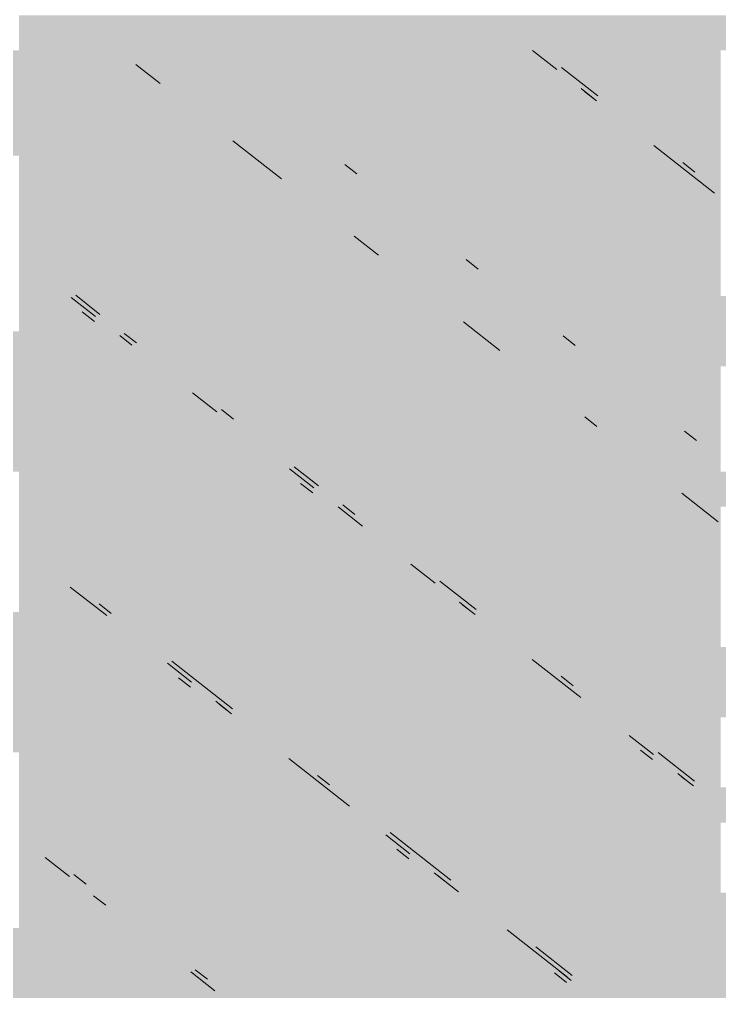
# Paper-space layout '03 3D Building and Roof' of a CAD drawing. Header units: millimetres. Extents: x 5 to 415, y 5 to 292.
# Drawn here: x 281.434 to 283.357, y 72.888 to 75.566 of the extents above; entities that cross this region are included whole.
import ezdxf

# ---------------------------------------------------------------- set-up
doc = ezdxf.new("R2010")
doc.units = ezdxf.units.MM
doc.layers.add('EXISTING', color=7, linetype='Continuous')
doc.layers.add('IMAGES', color=7, linetype='Continuous')

# ---------------------------------------------------------------- blocks, each defined once
blk = doc.blocks.new('SHEET_03')
at = {"layer": 'EXISTING', "color": 250, "lineweight": 9}
for p, q in [((282.8431, 75.4808), (282.9098, 75.4284)), ((281.7536, 75.4418), (281.8203, 75.3895)), ((283.0222, 75.3558), (282.9222, 75.4343)), ((282.9764, 75.3761), (283.0097, 75.35)), ((283.0192, 75.3421), (282.9858, 75.3683)), ((282.0202, 75.2325), (282.1535, 75.1279)), ((283.1764, 75.2192), (283.343, 75.0884)), ((282.3607, 75.1415), (282.3274, 75.1677)), ((283.2888, 75.1466), (283.2555, 75.1727)), ((282.3535, 74.9709), (282.4201, 74.9186)), ((282.6939, 74.8799), (282.6606, 74.9061)), ((281.5759, 74.8022), (281.6426, 74.7499)), ((281.655, 74.7558), (281.5884, 74.8081)), ((281.6395, 74.7362), (281.6062, 74.7624)), ((282.6534, 74.7355), (282.7534, 74.657)), ((281.7092, 74.6976), (281.7425, 74.6714)), ((281.755, 74.6773), (281.7217, 74.7035)), ((282.9606, 74.6707), (282.9272, 74.6968)), ((281.9092, 74.5406), (281.9758, 74.4883)), ((282.0216, 74.468), (281.9883, 74.4942)), ((282.9867, 74.4739), (283.02, 74.4477)), ((283.2938, 74.4091), (283.2605, 74.4352)), ((282.1758, 74.3314), (282.2424, 74.2791)), ((282.2549, 74.2849), (282.1883, 74.3372)), ((282.2394, 74.2654), (282.206, 74.2915)), ((283.2533, 74.2646), (283.3533, 74.1862)), ((282.3091, 74.2267), (282.3757, 74.1744)), ((282.3549, 74.2064), (282.3216, 74.2326)), ((282.509, 74.0698), (282.5757, 74.0175)), ((281.5734, 74.0068), (281.6734, 73.9283)), ((282.6882, 73.9448), (282.5882, 74.0233)), ((281.6859, 73.9341), (281.6525, 73.9603)), ((282.6423, 73.9651), (282.6757, 73.939)), ((282.6851, 73.9312), (282.6518, 73.9573)), ((281.84, 73.7975), (281.9067, 73.7452)), ((282.0191, 73.6726), (281.8525, 73.8034)), ((282.8423, 73.8082), (282.9756, 73.7036)), ((281.9036, 73.7315), (281.8703, 73.7576)), ((282.9548, 73.7356), (282.9214, 73.7617)), ((281.9733, 73.6929), (282.0066, 73.6667)), ((282.0161, 73.6589), (281.9827, 73.685)), ((283.1089, 73.5989), (283.1756, 73.5466)), ((283.1725, 73.5329), (283.1392, 73.5591)), ((283.288, 73.474), (283.1881, 73.5525)), ((282.1733, 73.5359), (282.3399, 73.4051)), ((282.2857, 73.4633), (282.2524, 73.4894)), ((283.2422, 73.4943), (283.2756, 73.4681)), ((283.285, 73.4603), (283.2517, 73.4865)), ((282.619, 73.2017), (282.4524, 73.3325)), ((282.4399, 73.3266), (282.5065, 73.2743)), ((282.5035, 73.2606), (282.4702, 73.2868)), ((281.5042, 73.2636), (281.5709, 73.2113)), ((282.5732, 73.222), (282.6398, 73.1697)), ((281.6167, 73.191), (281.5834, 73.2172)), ((282.6159, 73.188), (282.5826, 73.2142)), ((281.6375, 73.159), (281.6709, 73.1328)), ((282.7732, 73.065), (282.9398, 72.9342)), ((282.9523, 72.9401), (282.8523, 73.0186)), ((281.95, 72.9294), (281.9166, 72.9556)), ((281.9042, 72.9497), (281.9708, 72.8974)), ((282.9367, 72.9206), (282.9034, 72.9467)), ((282.9492, 72.9264), (282.9159, 72.9526))]:
    blk.add_line(p, q, dxfattribs=at)
at = {"layer": 'IMAGES', "color": 7}
for points in [[(281.4327, 75.4806), (281.5291, 75.4806), (281.4327, 75.577), (281.5291, 75.577)], [(281.5291, 75.4806), (281.6255, 75.4806), (281.5291, 75.577), (281.6255, 75.577)], [(281.6255, 75.4806), (281.9145, 75.4806), (281.6255, 75.577), (281.9145, 75.577)], [(281.9145, 75.4806), (282.0109, 75.4806), (281.9145, 75.577), (282.0109, 75.577)], [(282.0109, 75.4806), (282.1073, 75.4806), (282.0109, 75.577), (282.1073, 75.577)], [(282.1073, 75.4806), (282.4927, 75.4806), (282.1073, 75.577), (282.4927, 75.577)], [(282.4927, 75.4806), (282.5891, 75.4806), (282.4927, 75.577), (282.5891, 75.577)], [(282.5891, 75.4806), (282.6855, 75.4806), (282.5891, 75.577), (282.6855, 75.577)], [(282.6855, 75.4806), (282.8782, 75.4806), (282.6855, 75.577), (282.8782, 75.577)], [(282.8782, 75.4806), (282.9745, 75.4806), (282.8782, 75.577), (282.9745, 75.577)], [(282.9745, 75.4806), (283.0709, 75.4806), (282.9745, 75.577), (283.0709, 75.577)], [(283.0709, 75.4806), (283.1673, 75.4806), (283.0709, 75.577), (283.1673, 75.577)], [(283.1673, 75.4806), (283.2636, 75.4806), (283.1673, 75.577), (283.2636, 75.577)], [(283.2636, 75.4806), (283.6491, 75.4806), (283.2636, 75.577), (283.6491, 75.577)], [(281.0473, 75.3842), (281.5291, 75.3842), (281.0473, 75.4806), (281.5291, 75.4806)], [(281.5291, 75.3842), (281.6255, 75.3842), (281.5291, 75.4806), (281.6255, 75.4806)], [(281.6255, 75.3842), (281.7218, 75.3842), (281.6255, 75.4806), (281.7218, 75.4806)], [(281.7218, 75.3842), (281.9145, 75.3842), (281.7218, 75.4806), (281.9145, 75.4806)], [(281.9145, 75.3842), (282.0109, 75.3842), (281.9145, 75.4806), (282.0109, 75.4806)], [(282.0109, 75.3842), (282.1073, 75.3842), (282.0109, 75.4806), (282.1073, 75.4806)], [(282.1073, 75.3842), (282.2036, 75.3842), (282.1073, 75.4806), (282.2036, 75.4806)], [(282.2036, 75.3842), (282.3, 75.3842), (282.2036, 75.4806), (282.3, 75.4806)], [(282.3, 75.3842), (282.5891, 75.3842), (282.3, 75.4806), (282.5891, 75.4806)], [(282.5891, 75.3842), (282.6855, 75.3842), (282.5891, 75.4806), (282.6855, 75.4806)], [(282.6855, 75.3842), (282.7818, 75.3842), (282.6855, 75.4806), (282.7818, 75.4806)], [(282.7818, 75.3842), (282.8782, 75.3842), (282.7818, 75.4806), (282.8782, 75.4806)], [(282.8782, 75.3842), (282.9745, 75.3842), (282.8782, 75.4806), (282.9745, 75.4806)], [(282.9745, 75.3842), (283.0709, 75.3842), (282.9745, 75.4806), (283.0709, 75.4806)], [(283.0709, 75.3842), (283.1673, 75.3842), (283.0709, 75.4806), (283.1673, 75.4806)], [(283.1673, 75.3842), (283.2636, 75.3842), (283.1673, 75.4806), (283.2636, 75.4806)], [(283.2636, 75.3842), (283.36, 75.3842), (283.2636, 75.4806), (283.36, 75.4806)], [(281.0473, 75.2878), (281.6255, 75.2878), (281.0473, 75.3842), (281.6255, 75.3842)], [(281.6255, 75.2878), (281.7218, 75.2878), (281.6255, 75.3842), (281.7218, 75.3842)], [(281.7218, 75.2878), (281.8182, 75.2878), (281.7218, 75.3842), (281.8182, 75.3842)], [(281.8182, 75.2878), (281.9145, 75.2878), (281.8182, 75.3842), (281.9145, 75.3842)], [(281.9145, 75.2878), (282.0109, 75.2878), (281.9145, 75.3842), (282.0109, 75.3842)], [(282.0109, 75.2878), (282.2036, 75.2878), (282.0109, 75.3842), (282.2036, 75.3842)], [(282.2036, 75.2878), (282.3, 75.2878), (282.2036, 75.3842), (282.3, 75.3842)], [(282.3, 75.2878), (282.3964, 75.2878), (282.3, 75.3842), (282.3964, 75.3842)], [(282.3964, 75.2878), (282.7818, 75.2878), (282.3964, 75.3842), (282.7818, 75.3842)], [(282.7818, 75.2878), (282.8782, 75.2878), (282.7818, 75.3842), (282.8782, 75.3842)], [(282.8782, 75.2878), (282.9745, 75.2878), (282.8782, 75.3842), (282.9745, 75.3842)], [(282.9745, 75.2878), (283.0709, 75.2878), (282.9745, 75.3842), (283.0709, 75.3842)], [(283.0709, 75.2878), (283.1673, 75.2878), (283.0709, 75.3842), (283.1673, 75.3842)], [(283.1673, 75.2878), (283.2636, 75.2878), (283.1673, 75.3842), (283.2636, 75.3842)], [(283.2636, 75.2878), (283.36, 75.2878), (283.2636, 75.3842), (283.36, 75.3842)], [(281.3364, 75.1914), (281.7218, 75.1914), (281.3364, 75.2878), (281.7218, 75.2878)], [(281.7218, 75.1914), (281.8182, 75.1914), (281.7218, 75.2878), (281.8182, 75.2878)], [(281.8182, 75.1914), (281.9145, 75.1914), (281.8182, 75.2878), (281.9145, 75.2878)], [(281.9145, 75.1914), (282.0109, 75.1914), (281.9145, 75.2878), (282.0109, 75.2878)], [(282.0109, 75.1914), (282.3, 75.1914), (282.0109, 75.2878), (282.3, 75.2878)], [(282.3, 75.1914), (282.3964, 75.1914), (282.3, 75.2878), (282.3964, 75.2878)], [(282.3964, 75.1914), (282.4927, 75.1914), (282.3964, 75.2878), (282.4927, 75.2878)], [(282.4927, 75.1914), (282.8782, 75.1914), (282.4927, 75.2878), (282.8782, 75.2878)], [(282.8782, 75.1914), (282.9745, 75.1914), (282.8782, 75.2878), (282.9745, 75.2878)], [(282.9745, 75.1914), (283.0709, 75.1914), (282.9745, 75.2878), (283.0709, 75.2878)], [(283.0709, 75.1914), (283.1673, 75.1914), (283.0709, 75.2878), (283.1673, 75.2878)], [(283.1673, 75.1914), (283.2636, 75.1914), (283.1673, 75.2878), (283.2636, 75.2878)], [(283.2636, 75.1914), (283.36, 75.1914), (283.2636, 75.2878), (283.36, 75.2878)], [(281.4327, 75.095), (281.8182, 75.095), (281.4327, 75.1914), (281.8182, 75.1914)], [(281.8182, 75.095), (281.9145, 75.095), (281.8182, 75.1914), (281.9145, 75.1914)], [(281.9145, 75.095), (282.0109, 75.095), (281.9145, 75.1914), (282.0109, 75.1914)], [(282.0109, 75.095), (282.1073, 75.095), (282.0109, 75.1914), (282.1073, 75.1914)], [(282.1073, 75.095), (282.2036, 75.095), (282.1073, 75.1914), (282.2036, 75.1914)], [(282.2036, 75.095), (282.3, 75.095), (282.2036, 75.1914), (282.3, 75.1914)], [(282.3, 75.095), (282.3964, 75.095), (282.3, 75.1914), (282.3964, 75.1914)], [(282.3964, 75.095), (282.4927, 75.095), (282.3964, 75.1914), (282.4927, 75.1914)], [(282.4927, 75.095), (282.5891, 75.095), (282.4927, 75.1914), (282.5891, 75.1914)], [(282.5891, 75.095), (282.6855, 75.095), (282.5891, 75.1914), (282.6855, 75.1914)], [(282.6855, 75.095), (283.0709, 75.095), (282.6855, 75.1914), (283.0709, 75.1914)], [(283.0709, 75.095), (283.1673, 75.095), (283.0709, 75.1914), (283.1673, 75.1914)], [(283.1673, 75.095), (283.2636, 75.095), (283.1673, 75.1914), (283.2636, 75.1914)], [(283.2636, 75.095), (283.36, 75.095), (283.2636, 75.1914), (283.36, 75.1914)], [(281.4327, 74.9986), (281.5291, 74.9986), (281.4327, 75.095), (281.5291, 75.095)], [(281.5291, 74.9986), (282.0109, 74.9986), (281.5291, 75.095), (282.0109, 75.095)], [(282.0109, 74.9986), (282.1073, 74.9986), (282.0109, 75.095), (282.1073, 75.095)], [(282.1073, 74.9986), (282.2036, 74.9986), (282.1073, 75.095), (282.2036, 75.095)], [(282.2036, 74.9986), (282.3, 74.9986), (282.2036, 75.095), (282.3, 75.095)], [(282.3, 74.9986), (282.3964, 74.9986), (282.3, 75.095), (282.3964, 75.095)], [(282.3964, 74.9986), (282.4927, 74.9986), (282.3964, 75.095), (282.4927, 75.095)], [(282.4927, 74.9986), (282.5891, 74.9986), (282.4927, 75.095), (282.5891, 75.095)], [(282.5891, 74.9986), (282.6855, 74.9986), (282.5891, 75.095), (282.6855, 75.095)], [(282.6855, 74.9986), (282.7818, 74.9986), (282.6855, 75.095), (282.7818, 75.095)], [(282.7818, 74.9986), (283.1673, 74.9986), (282.7818, 75.095), (283.1673, 75.095)], [(283.1673, 74.9986), (283.2636, 74.9986), (283.1673, 75.095), (283.2636, 75.095)], [(283.2636, 74.9986), (283.36, 74.9986), (283.2636, 75.095), (283.36, 75.095)], [(281.4327, 74.9022), (281.5291, 74.9022), (281.4327, 74.9986), (281.5291, 74.9986)], [(281.5291, 74.9022), (281.6255, 74.9022), (281.5291, 74.9986), (281.6255, 74.9986)], [(281.6255, 74.9022), (281.7218, 74.9022), (281.6255, 74.9986), (281.7218, 74.9986)], [(281.7218, 74.9022), (282.1073, 74.9022), (281.7218, 74.9986), (282.1073, 74.9986)], [(282.1073, 74.9022), (282.2036, 74.9022), (282.1073, 74.9986), (282.2036, 74.9986)], [(282.2036, 74.9022), (282.3, 74.9022), (282.2036, 74.9986), (282.3, 74.9986)], [(282.3, 74.9022), (282.3964, 74.9022), (282.3, 74.9986), (282.3964, 74.9986)], [(282.3964, 74.8058), (282.4927, 74.8058), (282.3964, 74.9986), (282.4927, 74.9986)], [(282.4927, 74.9022), (282.5891, 74.9022), (282.4927, 74.9986), (282.5891, 74.9986)], [(282.5891, 74.9022), (282.6855, 74.9022), (282.5891, 74.9986), (282.6855, 74.9986)], [(282.6855, 74.9022), (282.8782, 74.9022), (282.6855, 74.9986), (282.8782, 74.9986)], [(282.8782, 74.9022), (283.2636, 74.9022), (282.8782, 74.9986), (283.2636, 74.9986)], [(283.2636, 74.9022), (283.36, 74.9022), (283.2636, 74.9986), (283.36, 74.9986)], [(281.4327, 74.8058), (281.5291, 74.8058), (281.4327, 74.9022), (281.5291, 74.9022)], [(281.5291, 74.7094), (281.6255, 74.7094), (281.5291, 74.9022), (281.6255, 74.9022)], [(281.6255, 74.8058), (281.7218, 74.8058), (281.6255, 74.9022), (281.7218, 74.9022)], [(281.7218, 74.8058), (281.8182, 74.8058), (281.7218, 74.9022), (281.8182, 74.9022)], [(281.8182, 74.8058), (282.2036, 74.8058), (281.8182, 74.9022), (282.2036, 74.9022)], [(282.2036, 74.8058), (282.3964, 74.8058), (282.2036, 74.9022), (282.3964, 74.9022)], [(282.4927, 74.8058), (282.5891, 74.8058), (282.4927, 74.9022), (282.5891, 74.9022)], [(282.5891, 74.8058), (282.6855, 74.8058), (282.5891, 74.9022), (282.6855, 74.9022)], [(282.6855, 74.8058), (282.8782, 74.8058), (282.6855, 74.9022), (282.8782, 74.9022)], [(282.8782, 74.8058), (282.9745, 74.8058), (282.8782, 74.9022), (282.9745, 74.9022)], [(282.9745, 74.8058), (283.36, 74.8058), (282.9745, 74.9022), (283.36, 74.9022)], [(281.4327, 74.7094), (281.5291, 74.7094), (281.4327, 74.8058), (281.5291, 74.8058)], [(281.6255, 74.7094), (281.7218, 74.7094), (281.6255, 74.8058), (281.7218, 74.8058)], [(281.7218, 74.7094), (281.8182, 74.7094), (281.7218, 74.8058), (281.8182, 74.8058)], [(281.8182, 74.7094), (281.9145, 74.7094), (281.8182, 74.8058), (281.9145, 74.8058)], [(281.9145, 74.7094), (282.3, 74.7094), (281.9145, 74.8058), (282.3, 74.8058)], [(282.3, 74.7094), (282.3964, 74.7094), (282.3, 74.8058), (282.3964, 74.8058)], [(282.3964, 74.7094), (282.4927, 74.7094), (282.3964, 74.8058), (282.4927, 74.8058)], [(282.4927, 74.7094), (282.5891, 74.7094), (282.4927, 74.8058), (282.5891, 74.8058)], [(282.5891, 74.7094), (282.6855, 74.7094), (282.5891, 74.8058), (282.6855, 74.8058)], [(282.6855, 74.7094), (282.7818, 74.7094), (282.6855, 74.8058), (282.7818, 74.8058)], [(282.7818, 74.613), (282.8782, 74.613), (282.7818, 74.8058), (282.8782, 74.8058)], [(282.8782, 74.7094), (282.9745, 74.7094), (282.8782, 74.8058), (282.9745, 74.8058)], [(282.9745, 74.7094), (283.1673, 74.7094), (282.9745, 74.8058), (283.1673, 74.8058)], [(283.1673, 74.7094), (283.5527, 74.7094), (283.1673, 74.8058), (283.5527, 74.8058)], [(281.0473, 74.613), (281.5291, 74.613), (281.0473, 74.7094), (281.5291, 74.7094)], [(281.5291, 74.613), (281.6255, 74.613), (281.5291, 74.7094), (281.6255, 74.7094)], [(281.6255, 74.613), (281.7218, 74.613), (281.6255, 74.7094), (281.7218, 74.7094)], [(281.7218, 74.613), (281.8182, 74.613), (281.7218, 74.7094), (281.8182, 74.7094)], [(281.8182, 74.613), (281.9145, 74.613), (281.8182, 74.7094), (281.9145, 74.7094)], [(281.9145, 74.613), (282.0109, 74.613), (281.9145, 74.7094), (282.0109, 74.7094)], [(282.0109, 74.613), (282.4927, 74.613), (282.0109, 74.7094), (282.4927, 74.7094)], [(282.4927, 74.613), (282.5891, 74.613), (282.4927, 74.7094), (282.5891, 74.7094)], [(282.5891, 74.613), (282.6855, 74.613), (282.5891, 74.7094), (282.6855, 74.7094)], [(282.6855, 74.613), (282.7818, 74.613), (282.6855, 74.7094), (282.7818, 74.7094)], [(282.8782, 74.613), (282.9745, 74.613), (282.8782, 74.7094), (282.9745, 74.7094)], [(282.9745, 74.613), (283.0709, 74.613), (282.9745, 74.7094), (283.0709, 74.7094)], [(283.0709, 74.613), (283.1673, 74.613), (283.0709, 74.7094), (283.1673, 74.7094)], [(283.1673, 74.613), (283.6491, 74.613), (283.1673, 74.7094), (283.6491, 74.7094)], [(281.1436, 74.5166), (281.6255, 74.5166), (281.1436, 74.613), (281.6255, 74.613)], [(281.6255, 74.5166), (281.7218, 74.5166), (281.6255, 74.613), (281.7218, 74.613)], [(281.7218, 74.5166), (281.8182, 74.5166), (281.7218, 74.613), (281.8182, 74.613)], [(281.8182, 74.5166), (281.9145, 74.5166), (281.8182, 74.613), (281.9145, 74.613)], [(281.9145, 74.4202), (282.0109, 74.4202), (281.9145, 74.613), (282.0109, 74.613)], [(282.0109, 74.5166), (282.1073, 74.5166), (282.0109, 74.613), (282.1073, 74.613)], [(282.1073, 74.5166), (282.5891, 74.5166), (282.1073, 74.613), (282.5891, 74.613)], [(282.5891, 74.5166), (282.6855, 74.5166), (282.5891, 74.613), (282.6855, 74.613)], [(282.6855, 74.5166), (282.7818, 74.5166), (282.6855, 74.613), (282.7818, 74.613)], [(282.7818, 74.5166), (282.8782, 74.5166), (282.7818, 74.613), (282.8782, 74.613)], [(282.8782, 74.5166), (282.9745, 74.5166), (282.8782, 74.613), (282.9745, 74.613)], [(282.9745, 74.5166), (283.1673, 74.5166), (282.9745, 74.613), (283.1673, 74.613)], [(283.1673, 74.5166), (283.2636, 74.5166), (283.1673, 74.613), (283.2636, 74.613)], [(283.2636, 74.5166), (283.36, 74.5166), (283.2636, 74.613), (283.36, 74.613)], [(281.24, 74.4202), (281.7218, 74.4202), (281.24, 74.5166), (281.7218, 74.5166)], [(281.7218, 74.4202), (281.8182, 74.4202), (281.7218, 74.5166), (281.8182, 74.5166)], [(281.8182, 74.4202), (281.9145, 74.4202), (281.8182, 74.5166), (281.9145, 74.5166)], [(282.0109, 74.4202), (282.1073, 74.4202), (282.0109, 74.5166), (282.1073, 74.5166)], [(282.1073, 74.4202), (282.2036, 74.4202), (282.1073, 74.5166), (282.2036, 74.5166)], [(282.2036, 74.4202), (282.3, 74.4202), (282.2036, 74.5166), (282.3, 74.5166)], [(282.3, 74.4202), (282.6855, 74.4202), (282.3, 74.5166), (282.6855, 74.5166)], [(282.6855, 74.4202), (282.7818, 74.4202), (282.6855, 74.5166), (282.7818, 74.5166)], [(282.7818, 74.4202), (282.8782, 74.4202), (282.7818, 74.5166), (282.8782, 74.5166)], [(282.8782, 74.4202), (283.2636, 74.4202), (282.8782, 74.5166), (283.2636, 74.5166)], [(283.2636, 74.4202), (283.36, 74.4202), (283.2636, 74.5166), (283.36, 74.5166)], [(281.3364, 74.3238), (281.8182, 74.3238), (281.3364, 74.4202), (281.8182, 74.4202)], [(281.8182, 74.3238), (282.0109, 74.3238), (281.8182, 74.4202), (282.0109, 74.4202)], [(282.0109, 74.3238), (282.1073, 74.3238), (282.0109, 74.4202), (282.1073, 74.4202)], [(282.1073, 74.2274), (282.2036, 74.2274), (282.1073, 74.4202), (282.2036, 74.4202)], [(282.2036, 74.3238), (282.3, 74.3238), (282.2036, 74.4202), (282.3, 74.4202)], [(282.3, 74.3238), (282.3964, 74.3238), (282.3, 74.4202), (282.3964, 74.4202)], [(282.3964, 74.3238), (282.8782, 74.3238), (282.3964, 74.4202), (282.8782, 74.4202)], [(282.8782, 74.3238), (282.9745, 74.3238), (282.8782, 74.4202), (282.9745, 74.4202)], [(282.9745, 74.3238), (283.0709, 74.3238), (282.9745, 74.4202), (283.0709, 74.4202)], [(283.0709, 74.3238), (283.1673, 74.3238), (283.0709, 74.4202), (283.1673, 74.4202)], [(283.1673, 74.3238), (283.2636, 74.3238), (283.1673, 74.4202), (283.2636, 74.4202)], [(283.2636, 74.3238), (283.36, 74.3238), (283.2636, 74.4202), (283.36, 74.4202)], [(281.4327, 74.2274), (281.5291, 74.2274), (281.4327, 74.3238), (281.5291, 74.3238)], [(281.5291, 74.2274), (282.0109, 74.2274), (281.5291, 74.3238), (282.0109, 74.3238)], [(282.0109, 74.2274), (282.1073, 74.2274), (282.0109, 74.3238), (282.1073, 74.3238)], [(282.2036, 74.2274), (282.3964, 74.2274), (282.2036, 74.3238), (282.3964, 74.3238)], [(282.3964, 74.2274), (282.4927, 74.2274), (282.3964, 74.3238), (282.4927, 74.3238)], [(282.4927, 74.2274), (282.5891, 74.2274), (282.4927, 74.3238), (282.5891, 74.3238)], [(282.5891, 74.2274), (282.9745, 74.2274), (282.5891, 74.3238), (282.9745, 74.3238)], [(282.9745, 74.2274), (283.0709, 74.2274), (282.9745, 74.3238), (283.0709, 74.3238)], [(283.0709, 74.2274), (283.1673, 74.2274), (283.0709, 74.3238), (283.1673, 74.3238)], [(283.1673, 74.2274), (283.4564, 74.2274), (283.1673, 74.3238), (283.4564, 74.3238)], [(281.4327, 74.131), (281.5291, 74.131), (281.4327, 74.2274), (281.5291, 74.2274)], [(281.5291, 74.131), (281.6255, 74.131), (281.5291, 74.2274), (281.6255, 74.2274)], [(281.6255, 74.131), (282.1073, 74.131), (281.6255, 74.2274), (282.1073, 74.2274)], [(282.1073, 74.131), (282.2036, 74.131), (282.1073, 74.2274), (282.2036, 74.2274)], [(282.2036, 74.131), (282.3, 74.131), (282.2036, 74.2274), (282.3, 74.2274)], [(282.3, 74.131), (282.3964, 74.131), (282.3, 74.2274), (282.3964, 74.2274)], [(282.3964, 74.0346), (282.4927, 74.0346), (282.3964, 74.2274), (282.4927, 74.2274)], [(282.4927, 74.131), (282.5891, 74.131), (282.4927, 74.2274), (282.5891, 74.2274)], [(282.5891, 74.131), (282.6855, 74.131), (282.5891, 74.2274), (282.6855, 74.2274)], [(282.6855, 74.131), (283.0709, 74.131), (282.6855, 74.2274), (283.0709, 74.2274)], [(283.0709, 74.131), (283.1673, 74.131), (283.0709, 74.2274), (283.1673, 74.2274)], [(283.1673, 74.131), (283.2636, 74.131), (283.1673, 74.2274), (283.2636, 74.2274)], [(283.2636, 74.131), (283.36, 74.131), (283.2636, 74.2274), (283.36, 74.2274)], [(281.4327, 74.0346), (281.5291, 74.0346), (281.4327, 74.131), (281.5291, 74.131)], [(281.5291, 74.0346), (281.6255, 74.0346), (281.5291, 74.131), (281.6255, 74.131)], [(281.6255, 74.0346), (281.7218, 74.0346), (281.6255, 74.131), (281.7218, 74.131)], [(281.7218, 74.0346), (282.2036, 74.0346), (281.7218, 74.131), (282.2036, 74.131)], [(282.2036, 74.0346), (282.3, 74.0346), (282.2036, 74.131), (282.3, 74.131)], [(282.3, 74.0346), (282.3964, 74.0346), (282.3, 74.131), (282.3964, 74.131)], [(282.4927, 74.0346), (282.5891, 74.0346), (282.4927, 74.131), (282.5891, 74.131)], [(282.5891, 74.0346), (282.6855, 74.0346), (282.5891, 74.131), (282.6855, 74.131)], [(282.6855, 74.0346), (282.7818, 74.0346), (282.6855, 74.131), (282.7818, 74.131)], [(282.7818, 74.0346), (283.2636, 74.0346), (282.7818, 74.131), (283.2636, 74.131)], [(283.2636, 73.9382), (283.36, 73.9382), (283.2636, 74.131), (283.36, 74.131)], [(281.4327, 73.9382), (281.5291, 73.9382), (281.4327, 74.0346), (281.5291, 74.0346)], [(281.5291, 73.9382), (281.7218, 73.9382), (281.5291, 74.0346), (281.7218, 74.0346)], [(281.7218, 73.9382), (281.8182, 73.9382), (281.7218, 74.0346), (281.8182, 74.0346)], [(281.8182, 73.9382), (282.3, 73.9382), (281.8182, 74.0346), (282.3, 74.0346)], [(282.3, 73.9382), (282.3964, 73.9382), (282.3, 74.0346), (282.3964, 74.0346)], [(282.3964, 73.9382), (282.4927, 73.9382), (282.3964, 74.0346), (282.4927, 74.0346)], [(282.4927, 73.9382), (282.6855, 73.9382), (282.4927, 74.0346), (282.6855, 74.0346)], [(282.6855, 73.9382), (282.7818, 73.9382), (282.6855, 74.0346), (282.7818, 74.0346)], [(282.7818, 73.9382), (282.8782, 73.9382), (282.7818, 74.0346), (282.8782, 74.0346)], [(282.8782, 73.9382), (283.2636, 73.9382), (282.8782, 74.0346), (283.2636, 74.0346)], [(280.9509, 73.8418), (281.5291, 73.8418), (280.9509, 73.9382), (281.5291, 73.9382)], [(281.5291, 73.8418), (281.6255, 73.8418), (281.5291, 73.9382), (281.6255, 73.9382)], [(281.6255, 73.8418), (281.8182, 73.8418), (281.6255, 73.9382), (281.8182, 73.9382)], [(281.8182, 73.8418), (281.9145, 73.8418), (281.8182, 73.9382), (281.9145, 73.9382)], [(281.9145, 73.8418), (282.0109, 73.8418), (281.9145, 73.9382), (282.0109, 73.9382)], [(282.0109, 73.8418), (282.4927, 73.8418), (282.0109, 73.9382), (282.4927, 73.9382)], [(282.4927, 73.8418), (282.5891, 73.8418), (282.4927, 73.9382), (282.5891, 73.9382)], [(282.5891, 73.8418), (282.8782, 73.8418), (282.5891, 73.9382), (282.8782, 73.9382)], [(282.8782, 73.8418), (283.36, 73.8418), (282.8782, 73.9382), (283.36, 73.9382)], [(281.0473, 73.7454), (281.6255, 73.7454), (281.0473, 73.8418), (281.6255, 73.8418)], [(281.6255, 73.7454), (281.7218, 73.7454), (281.6255, 73.8418), (281.7218, 73.8418)], [(281.7218, 73.7454), (281.8182, 73.7454), (281.7218, 73.8418), (281.8182, 73.8418)], [(281.8182, 73.7454), (281.9145, 73.7454), (281.8182, 73.8418), (281.9145, 73.8418)], [(281.9145, 73.7454), (282.0109, 73.7454), (281.9145, 73.8418), (282.0109, 73.8418)], [(282.0109, 73.7454), (282.1073, 73.7454), (282.0109, 73.8418), (282.1073, 73.8418)], [(282.1073, 73.7454), (282.5891, 73.7454), (282.1073, 73.8418), (282.5891, 73.8418)], [(282.5891, 73.7454), (282.6855, 73.7454), (282.5891, 73.8418), (282.6855, 73.8418)], [(282.6855, 73.7454), (282.7818, 73.7454), (282.6855, 73.8418), (282.7818, 73.8418)], [(282.7818, 73.7454), (282.9745, 73.7454), (282.7818, 73.8418), (282.9745, 73.8418)], [(282.9745, 73.7454), (283.0709, 73.7454), (282.9745, 73.8418), (283.0709, 73.8418)], [(283.0709, 73.7454), (283.1673, 73.7454), (283.0709, 73.8418), (283.1673, 73.8418)], [(283.1673, 73.7454), (283.5527, 73.7454), (283.1673, 73.8418), (283.5527, 73.8418)], [(281.1436, 73.649), (281.7218, 73.649), (281.1436, 73.7454), (281.7218, 73.7454)], [(281.7218, 73.649), (281.8182, 73.649), (281.7218, 73.7454), (281.8182, 73.7454)], [(281.8182, 73.649), (281.9145, 73.649), (281.8182, 73.7454), (281.9145, 73.7454)], [(281.9145, 73.649), (282.0109, 73.649), (281.9145, 73.7454), (282.0109, 73.7454)], [(282.0109, 73.649), (282.1073, 73.649), (282.0109, 73.7454), (282.1073, 73.7454)], [(282.1073, 73.649), (282.2036, 73.649), (282.1073, 73.7454), (282.2036, 73.7454)], [(282.2036, 73.649), (282.7818, 73.649), (282.2036, 73.7454), (282.7818, 73.7454)], [(282.7818, 73.649), (282.8782, 73.649), (282.7818, 73.7454), (282.8782, 73.7454)], [(282.8782, 73.649), (282.9745, 73.649), (282.8782, 73.7454), (282.9745, 73.7454)], [(282.9745, 73.649), (283.0709, 73.649), (282.9745, 73.7454), (283.0709, 73.7454)], [(283.0709, 73.649), (283.1673, 73.649), (283.0709, 73.7454), (283.1673, 73.7454)], [(283.1673, 73.649), (283.6491, 73.649), (283.1673, 73.7454), (283.6491, 73.7454)], [(281.3364, 73.5526), (281.8182, 73.5526), (281.3364, 73.649), (281.8182, 73.649)], [(281.8182, 73.5526), (281.9145, 73.5526), (281.8182, 73.649), (281.9145, 73.649)], [(281.9145, 73.5526), (282.0109, 73.5526), (281.9145, 73.649), (282.0109, 73.649)], [(282.0109, 73.5526), (282.2036, 73.5526), (282.0109, 73.649), (282.2036, 73.649)], [(282.2036, 73.5526), (282.3, 73.5526), (282.2036, 73.649), (282.3, 73.649)], [(282.3, 73.5526), (282.3964, 73.5526), (282.3, 73.649), (282.3964, 73.649)], [(282.3964, 73.5526), (282.8782, 73.5526), (282.3964, 73.649), (282.8782, 73.649)], [(282.8782, 73.5526), (282.9745, 73.5526), (282.8782, 73.649), (282.9745, 73.649)], [(282.9745, 73.5526), (283.0709, 73.5526), (282.9745, 73.649), (283.0709, 73.649)], [(283.0709, 73.5526), (283.2636, 73.5526), (283.0709, 73.649), (283.2636, 73.649)], [(283.2636, 73.5526), (283.36, 73.5526), (283.2636, 73.649), (283.36, 73.649)], [(281.4327, 73.4562), (281.9145, 73.4562), (281.4327, 73.5526), (281.9145, 73.5526)], [(281.9145, 73.4562), (282.0109, 73.4562), (281.9145, 73.5526), (282.0109, 73.5526)], [(282.0109, 73.4562), (282.1073, 73.4562), (282.0109, 73.5526), (282.1073, 73.5526)], [(282.1073, 73.4562), (282.3, 73.4562), (282.1073, 73.5526), (282.3, 73.5526)], [(282.3, 73.4562), (282.3964, 73.4562), (282.3, 73.5526), (282.3964, 73.5526)], [(282.3964, 73.4562), (282.4927, 73.4562), (282.3964, 73.5526), (282.4927, 73.5526)], [(282.4927, 73.4562), (282.9745, 73.4562), (282.4927, 73.5526), (282.9745, 73.5526)], [(282.9745, 73.4562), (283.1673, 73.4562), (282.9745, 73.5526), (283.1673, 73.5526)], [(283.1673, 73.4562), (283.36, 73.4562), (283.1673, 73.5526), (283.36, 73.5526)], [(281.4327, 73.3598), (282.1073, 73.3598), (281.4327, 73.4562), (282.1073, 73.4562)], [(282.1073, 73.3598), (282.2036, 73.3598), (282.1073, 73.4562), (282.2036, 73.4562)], [(282.2036, 73.3598), (282.3964, 73.3598), (282.2036, 73.4562), (282.3964, 73.4562)], [(282.3964, 73.3598), (282.4927, 73.3598), (282.3964, 73.4562), (282.4927, 73.4562)], [(282.4927, 73.3598), (282.5891, 73.3598), (282.4927, 73.4562), (282.5891, 73.4562)], [(282.5891, 73.3598), (283.0709, 73.3598), (282.5891, 73.4562), (283.0709, 73.4562)], [(283.0709, 73.3598), (283.1673, 73.3598), (283.0709, 73.4562), (283.1673, 73.4562)], [(283.1673, 73.3598), (283.2636, 73.3598), (283.1673, 73.4562), (283.2636, 73.4562)], [(283.2636, 73.3598), (283.4564, 73.3598), (283.2636, 73.4562), (283.4564, 73.4562)], [(281.4327, 73.2634), (281.5291, 73.2634), (281.4327, 73.3598), (281.5291, 73.3598)], [(281.5291, 73.2634), (281.6255, 73.2634), (281.5291, 73.3598), (281.6255, 73.3598)], [(281.6255, 73.2634), (281.7218, 73.2634), (281.6255, 73.3598), (281.7218, 73.3598)], [(281.7218, 73.2634), (282.3, 73.2634), (281.7218, 73.3598), (282.3, 73.3598)], [(282.3, 73.2634), (282.3964, 73.2634), (282.3, 73.3598), (282.3964, 73.3598)], [(282.3964, 73.2634), (282.5891, 73.2634), (282.3964, 73.3598), (282.5891, 73.3598)], [(282.5891, 73.2634), (283.1673, 73.2634), (282.5891, 73.3598), (283.1673, 73.3598)], [(283.1673, 73.2634), (283.2636, 73.2634), (283.1673, 73.3598), (283.2636, 73.3598)], [(283.2636, 73.2634), (283.36, 73.2634), (283.2636, 73.3598), (283.36, 73.3598)], [(281.4327, 73.167), (281.5291, 73.167), (281.4327, 73.2634), (281.5291, 73.2634)], [(281.5291, 73.167), (281.6255, 73.167), (281.5291, 73.2634), (281.6255, 73.2634)], [(281.6255, 73.167), (281.7218, 73.167), (281.6255, 73.2634), (281.7218, 73.2634)], [(281.7218, 73.167), (281.8182, 73.167), (281.7218, 73.2634), (281.8182, 73.2634)], [(281.8182, 73.167), (282.3, 73.167), (281.8182, 73.2634), (282.3, 73.2634)], [(282.3, 73.167), (282.3964, 73.167), (282.3, 73.2634), (282.3964, 73.2634)], [(282.3964, 73.167), (282.4927, 73.167), (282.3964, 73.2634), (282.4927, 73.2634)], [(282.4927, 73.167), (282.6855, 73.167), (282.4927, 73.2634), (282.6855, 73.2634)], [(282.6855, 73.167), (282.7818, 73.167), (282.6855, 73.2634), (282.7818, 73.2634)], [(282.7818, 73.167), (282.8782, 73.167), (282.7818, 73.2634), (282.8782, 73.2634)], [(282.8782, 73.167), (283.36, 73.167), (282.8782, 73.2634), (283.36, 73.2634)], [(281.4327, 73.0706), (281.5291, 73.0706), (281.4327, 73.167), (281.5291, 73.167)], [(281.5291, 73.0706), (281.6255, 73.0706), (281.5291, 73.167), (281.6255, 73.167)], [(281.6255, 73.0706), (281.7218, 73.0706), (281.6255, 73.167), (281.7218, 73.167)], [(281.7218, 73.0706), (281.8182, 73.0706), (281.7218, 73.167), (281.8182, 73.167)], [(281.8182, 73.0706), (281.9145, 73.0706), (281.8182, 73.167), (281.9145, 73.167)], [(281.9145, 73.0706), (282.0109, 73.0706), (281.9145, 73.167), (282.0109, 73.167)], [(282.0109, 73.0706), (282.4927, 73.0706), (282.0109, 73.167), (282.4927, 73.167)], [(282.4927, 73.0706), (282.5891, 73.0706), (282.4927, 73.167), (282.5891, 73.167)], [(282.5891, 73.0706), (282.6855, 73.0706), (282.5891, 73.167), (282.6855, 73.167)], [(282.6855, 73.0706), (282.7818, 73.0706), (282.6855, 73.167), (282.7818, 73.167)], [(282.7818, 73.0706), (282.8782, 73.0706), (282.7818, 73.167), (282.8782, 73.167)], [(282.8782, 73.0706), (282.9745, 73.0706), (282.8782, 73.167), (282.9745, 73.167)], [(282.9745, 73.0706), (283.4564, 73.0706), (282.9745, 73.167), (283.4564, 73.167)], [(280.9509, 72.9742), (281.5291, 72.9742), (280.9509, 73.0706), (281.5291, 73.0706)], [(281.5291, 72.9742), (281.7218, 72.9742), (281.5291, 73.0706), (281.7218, 73.0706)], [(281.7218, 72.9742), (281.9145, 72.9742), (281.7218, 73.0706), (281.9145, 73.0706)], [(281.9145, 72.9742), (282.0109, 72.9742), (281.9145, 73.0706), (282.0109, 73.0706)], [(282.0109, 72.9742), (282.5891, 72.9742), (282.0109, 73.0706), (282.5891, 73.0706)], [(282.5891, 72.9742), (282.6855, 72.9742), (282.5891, 73.0706), (282.6855, 73.0706)], [(282.6855, 72.9742), (282.7818, 72.9742), (282.6855, 73.0706), (282.7818, 73.0706)], [(282.7818, 72.9742), (282.9745, 72.9742), (282.7818, 73.0706), (282.9745, 73.0706)], [(282.9745, 72.9742), (283.0709, 72.9742), (282.9745, 73.0706), (283.0709, 73.0706)], [(283.0709, 72.9742), (283.2636, 72.9742), (283.0709, 73.0706), (283.2636, 73.0706)], [(283.2636, 72.9742), (283.4564, 72.9742), (283.2636, 73.0706), (283.4564, 73.0706)], [(281.24, 72.8778), (281.7218, 72.8778), (281.24, 72.9742), (281.7218, 72.9742)], [(281.7218, 72.8778), (281.8182, 72.8778), (281.7218, 72.9742), (281.8182, 72.9742)], [(281.8182, 72.8778), (282.0109, 72.8778), (281.8182, 72.9742), (282.0109, 72.9742)], [(282.0109, 72.8778), (282.1073, 72.8778), (282.0109, 72.9742), (282.1073, 72.9742)], [(282.1073, 72.8778), (282.2036, 72.8778), (282.1073, 72.9742), (282.2036, 72.9742)], [(282.2036, 72.8778), (282.6855, 72.8778), (282.2036, 72.9742), (282.6855, 72.9742)], [(282.6855, 72.8778), (282.7818, 72.8778), (282.6855, 72.9742), (282.7818, 72.9742)], [(282.7818, 72.8778), (282.8782, 72.8778), (282.7818, 72.9742), (282.8782, 72.9742)], [(282.8782, 72.8778), (283.0709, 72.8778), (282.8782, 72.9742), (283.0709, 72.9742)], [(283.0709, 72.8778), (283.2636, 72.8778), (283.0709, 72.9742), (283.2636, 72.9742)], [(283.2636, 72.8778), (283.4564, 72.8778), (283.2636, 72.9742), (283.4564, 72.9742)]]:
    blk.add_solid(points, dxfattribs=at)

psp = doc.layouts.new('03 3D Building and Roof')

# ---------------------------------------------------------------- block references
psp.add_blockref('SHEET_03', (0, 0))

doc.saveas('drawing.dxf')
